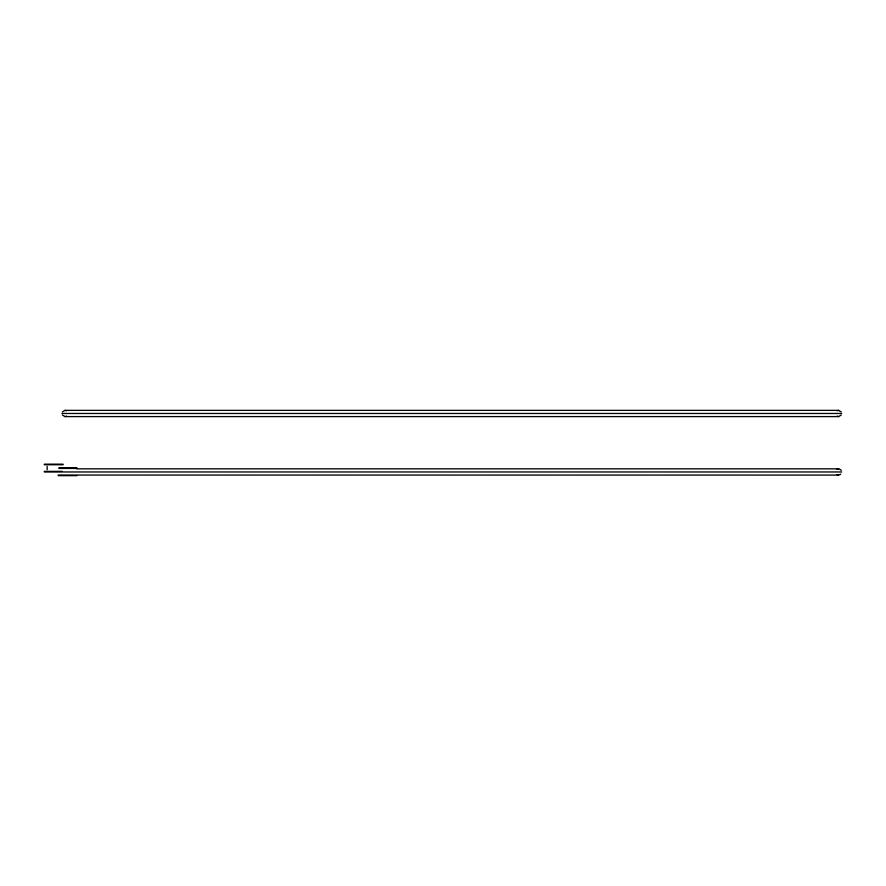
<?xml version="1.0" encoding="UTF-8"?>
<svg xmlns="http://www.w3.org/2000/svg" width="886" height="886" viewBox="0 0 886 886"><rect width="100%" height="100%" fill="white"/><g stroke="black" fill="none" stroke-linecap="round" stroke-linejoin="round"><path stroke-width="1.33" d="M47.168 469.724L47.168 466.401M62.341 411.924L65.043 410.362L838.577 410.362L841.279 411.924M841.279 415.036L838.577 416.597L65.043 416.597L62.341 415.036M840.792 474.165L838.577 475.084L58.21 475.051M66.605 416.176L65.043 416.597M837.026 410.783L838.577 410.362M837.026 469.259L839.385 468.949L841.279 470.4M61.92 413.474L841.7 413.474M44.3 464.164L63.017 464.164M44.3 464.751L63.017 464.751M58.93 467.841L76.927 467.841M58.93 468.428L76.927 468.428M76.639 468.838L838.577 468.838M44.3 471.374L62.297 471.374M44.3 471.961L841.7 471.961M58.21 475.638L76.927 475.638M838.577 416.597L837.026 416.176M838.577 475.084L837.026 474.663M65.043 410.362L66.605 410.783"/></g></svg>
